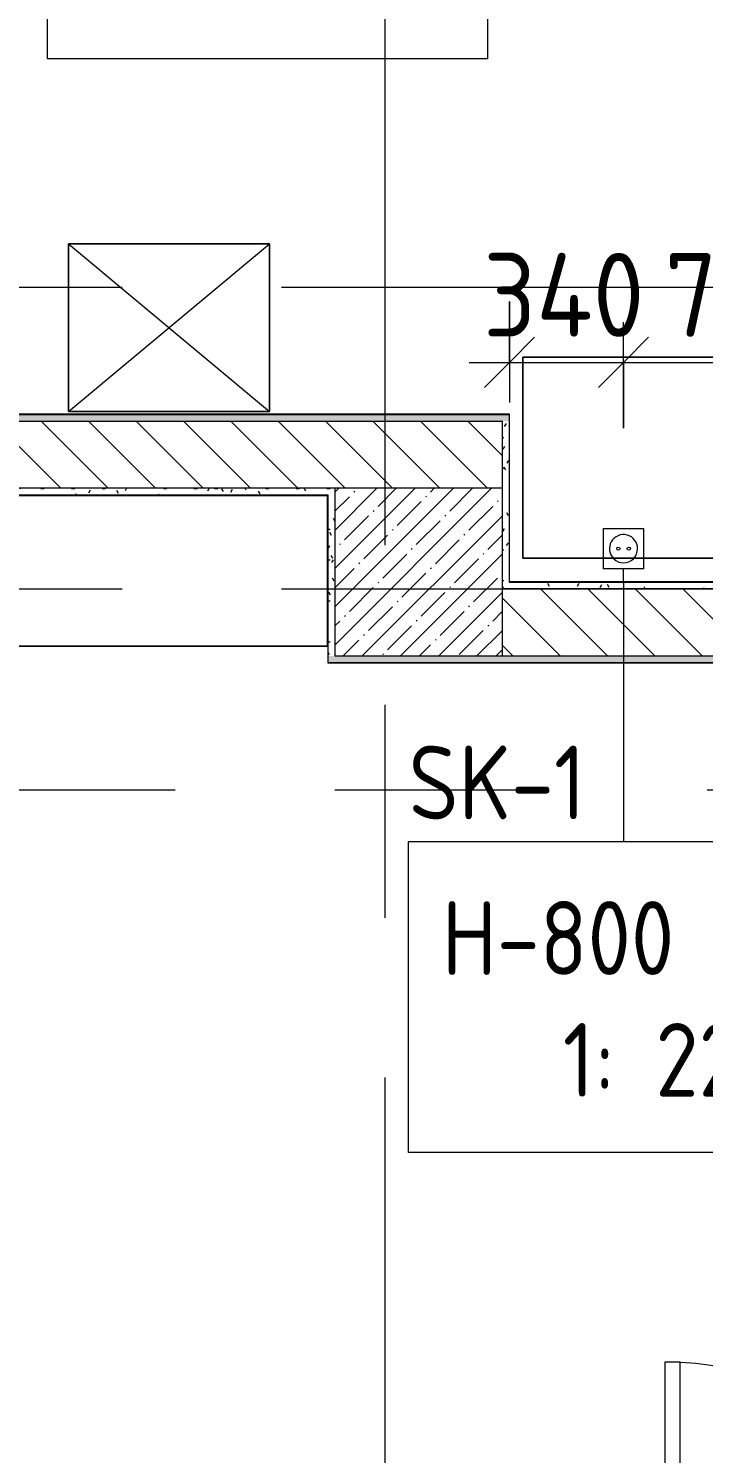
# Model space of a CAD drawing. Header units: millimetres. Extents: x -4185 to 186529, y -8553 to 29097.
# Drawn here: x 2646 to 4660, y 8520 to 12772 of the extents above; entities that cross this region are included whole.
import ezdxf

# ---------------------------------------------------------------- set-up
doc = ezdxf.new("R2010")
doc.units = ezdxf.units.MM
doc.linetypes.add('Осевая', pattern=[3175, 635, -476.25, 1587.5, -476.25])
for name, color, linetype, lineweight in [('A-ANNO-DIMS', 7, 'Continuous', 9), ('A-ANNO-DIMS-100', 7, 'Continuous', 9), ('A-DETL-GENF', 7, 'Continuous', 9), ('A-DOOR', 7, 'Continuous', 9), ('A-WALL', 7, 'Continuous', 9), ('E-ELEC-FIXT-IDEN', 7, 'Continuous', 9), ('I-WALL', 7, 'Continuous', 9), ('S-COLS', 7, 'Continuous', 9), ('Оси-2', 7, 'Осевая', 9), ('Электрические приборы', 7, 'Continuous', 9)]:
    doc.layers.add(name, color=color, linetype=linetype, lineweight=lineweight)
for name, color, linetype, lineweight, true_color in [('A-WALL-1', 7, 'Continuous', 9, 0x3c3c3c), ('A-WALL-FNSH-1', 7, 'Continuous', 9, 0x3c3c3c), ('I-FURN-1', 7, 'Continuous', 9, 0xf0f0f0), ('Оси розеток', 7, 'Continuous', 9, 0xff1e23)]:
    doc.layers.add(name, color=color, linetype=linetype, lineweight=lineweight, true_color=true_color)
doc.styles.add('GOST Common', font='GOST_Common.ttf', dxfattribs={"width": 0.9, "height": 220})
doc.styles.add('ISOCPEUR', font='isocpeur.ttf', dxfattribs={"width": 0.9, "height": 250})
doc.dimstyles.new('ISO-2_5_0_9К_БОЛЬШОЙ', dxfattribs={"dimscale": 304.8, "dimtxt": 248.995294, "dimasz": 0.492126, "dimexe": 0.393701, "dimexo": 0.984252, "dimgap": 0, "dimtad": 1, "dimdec": 0, "dimrnd": 10, "dimzin": 0, "dimdsep": 46, "dimtxsty": 'ISOCPEUR', "dimblk1": 'OBLIQUE', "dimblk2": 'OBLIQUE', "dimsah": 1, "dimcen": 0.09, "dimdle": 0.393701, "dimazin": 0, "dimtfac": 1, "dimtdec": 4, "dimtix": 1, "dimtmove": 0, "dimatfit": 3, "dimfxl": 1, "dimtvp": 1, "dimtolj": 1, "dimtzin": 0, "dimarcsym": 2})
pattern_1 = [(135, (0, 0), (-70.7107, -70.7107), [])]
pattern_2 = [(0, (0, 0), (121.92, 30.48), [10.058, -81.382, 10.058, -81.382, -487.68]), (0, (0, 0), (121.92, 30.48), [-182.88, 10.058, -172.822, 10.058, -81.382, -213.36]), (0, (0, 0), (121.92, 30.48), [-457.2, 10.058, -50.902, 10.058, -142.342]), (120, (45.72, 15.24), (-87.356454, 90.34582), [10.058, -81.382, 10.058, -81.382, -487.68]), (120, (45.72, 15.24), (-87.356454, 90.34582), [-182.88, 10.058, -172.822, 10.058, -81.382, -213.36]), (120, (45.72, 15.24), (-87.356454, 90.34582), [-457.2, 10.058, -50.902, 10.058, -142.342]), (240, (60.96, 76.2), (-34.563546, -120.82582), [10.058, -81.382, 10.058, -81.382, -487.68]), (240, (60.96, 76.2), (-34.563546, -120.82582), [-182.88, 10.058, -172.822, 10.058, -81.382, -213.36]), (240, (60.96, 76.2), (-34.563546, -120.82582), [-457.2, 10.058, -50.902, 10.058, -142.342])]

# ---------------------------------------------------------------- blocks, each defined once
blk = doc.blocks.new('BSC_Колонна _Прямоугольная - 500х500-V60-План размещения напольных электротехнических лючков и розеток 1 этажа в осях 1-12')
at = {"layer": 'S-COLS'}
h = blk.add_hatch(dxfattribs=at)
h.set_pattern_fill('FP_68', color=256, style=0, pattern_type=2)
h.set_pattern_definition([(45, (-3810, -11150), (-57.0246, 57.0246), []), (45, (-3752.975, -11150), (-57.0246, 57.0246), [100.806, -20.161, 3.353, -16.808])])
h.paths.add_polyline_path([(250, -250), (250, 250), (-250, 250), (-250, -250), (-188.7, -250)])
for p, q in [((250, 250), (-250, 250)), ((-250, 250), (-250, -250)), ((250, -250), (250, 250)), ((-250, -250), (250, -250))]:
    blk.add_line(p, q, dxfattribs=at)
blk = doc.blocks.new('Дверь_Витражная_остекление_ - ДВН_CОШ в витраже В-6-31924853-План размещения напольных электротехнических лючков и розеток 1 этажа в осях 1-12')
at = {"layer": 'A-DETL-GENF'}
for p, q in [((-900, 60), (-855, 60)), ((-855, 60), (-855, -10)), ((900, 60), (855, 60)), ((855, 60), (855, -10)), ((-910, -17), (-910, -930)), ((-865, -10), (-900, -10)), ((-855, -10), (-900, -10)), ((-865, -930), (-865, -10)), ((855, -10), (900, -10)), ((865, -10), (865, -910)), ((900, -10), (865, -10)), ((910, -910), (910, -17)), ((-910, -930), (-865, -930)), ((865, -910), (910, -910))]:
    blk.add_line(p, q, dxfattribs=at)
at = {"layer": 'A-DOOR'}
for p, q in [((-910, -930), (-910, -17)), ((910, -910), (910, -17))]:
    blk.add_line(p, q, dxfattribs=at)
for centre, radius, start, end in [((-910, -10), 920, 270, 0), ((910, -10), 900, 180, 270)]:
    blk.add_arc(centre, radius, start, end, dxfattribs=at)
blk = doc.blocks.new('Шкаф параметрический - 1_151-25531042-План размещения напольных электротехнических лючков и розеток 1 этажа в осях 1-12')
at = {"layer": 'I-FURN-1'}
for p, q in [((0, 0), (600, 500)), ((0, 500), (600, 0)), ((600, 500), (0, 500)), ((0, 500), (0, 0)), ((0, 0), (0, 500)), ((0, 500), (600, 500)), ((600, 0), (600, 500)), ((600, 500), (600, 0)), ((0, 0), (600, 0)), ((600, 0), (0, 0))]:
    blk.add_line(p, q, dxfattribs=at)
blk = doc.blocks.new('Холодильник встроенный 1180 мм - 3_9-25480617-План размещения напольных электротехнических лючков и розеток 1 этажа в осях 1-12')
at = {"layer": 'I-FURN-1'}
for p, q in [((305.1, 329.9), (-294.9, 329.9)), ((-294.9, 329.9), (-294.9, -270.1)), ((-294.9, -270.1), (-294.9, 329.9)), ((-294.9, 329.9), (305.1, 329.9)), ((305.1, -270.1), (305.1, 329.9)), ((305.1, 329.9), (305.1, -270.1)), ((-294.9, -270.1), (305.1, -270.1)), ((305.1, -270.1), (-294.9, -270.1))]:
    blk.add_line(p, q, dxfattribs=at)
blk = doc.blocks.new('Блок Розеток и Выключателей - Блок Розеток и Выключателей_SK1-V125-План размещения напольных электротехнических лючков и розеток 1 этажа в осях 1-12')
at = {"layer": 'A-DETL-GENF'}
for p, q in [((-60, -40), (60, -40)), ((-60, -71.2), (-60, -40)), ((60, -40), (60, -71.2)), ((-60, -160), (-60, -71.2)), ((60, -71.2), (60, -160)), ((60, -160), (-60, -160))]:
    blk.add_line(p, q, dxfattribs=at)
for centre in [(-15.6, -100), (15.6, -100)]:
    blk.add_circle(centre, 4.8, dxfattribs=at)
for start, end in [(180, 45.6189), (134.3811, 180), (45.6189, 134.3811)]:
    blk.add_arc((0, -100), 42, start, end, dxfattribs=at)
at = {"layer": 'Оси розеток'}
blk.add_line((0, 0), (0, -40), dxfattribs=at)
blk = doc.blocks.new('DIMBLOCK45-План размещения напольных электротехнических лючков и розеток 1 этажа в осях 1-12')
at = {"layer": 'A-ANNO-DIMS-100'}
for p, q in [((4081, 11957.1), (4081, 11655.7)), ((4081, 11775.7), (4081, 11957.1)), ((4421.3, 11580), (4421.3, 11895.7)), ((3961, 11775.7), (4421.3, 11775.7)), ((4421.3, 11775.7), (4421.3, 11580))]:
    blk.add_line(p, q, dxfattribs=at)
at = {"layer": 'A-ANNO-DIMS-100', "lineweight": 20}
for p, q in [((4081, 11775.7), (4156, 11850.7)), ((4421.3, 11775.7), (4496.3, 11850.7)), ((4081, 11775.7), (4006, 11700.7)), ((4421.3, 11775.7), (4346.3, 11700.7))]:
    blk.add_line(p, q, dxfattribs=at)
at = {"layer": 'A-ANNO-DIMS-100', "color": 0, "insert": (4002.2, 12102.3), "char_height": 250, "width": 597.589, "attachment_point": 1, "line_spacing_factor": 1.149209, "style": 'ISOCPEUR'}
blk.add_mtext('340', dxfattribs=at)
blk = doc.blocks.new('_Oblique')
at = {"color": 0, "linetype": 'ByBlock', "lineweight": -2}
blk.add_line((-0.5, -0.5), (0.5, 0.5), dxfattribs=at)
blk = doc.blocks.new('DIMBLOCK46-План размещения напольных электротехнических лючков и розеток 1 этажа в осях 1-12')
at = {"layer": 'A-ANNO-DIMS-100'}
for p, q in [((4421.3, 11580), (4421.3, 11895.7)), ((5141, 11580), (5141, 11895.7)), ((4421.3, 11775.7), (5261, 11775.7)), ((4421.3, 11775.7), (4421.3, 11580)), ((5141, 11775.7), (5141, 11580))]:
    blk.add_line(p, q, dxfattribs=at)
at = {"layer": 'A-ANNO-DIMS-100', "lineweight": 20}
for p, q in [((4421.3, 11775.7), (4496.3, 11850.7)), ((5141, 11775.7), (5216, 11850.7)), ((4421.3, 11775.7), (4346.3, 11700.7)), ((5141, 11775.7), (5066, 11700.7))]:
    blk.add_line(p, q, dxfattribs=at)
at = {"layer": 'A-ANNO-DIMS-100', "color": 0, "insert": (4544.1, 12102.3), "char_height": 250, "width": 568.858, "attachment_point": 1, "line_spacing_factor": 1.149209, "style": 'ISOCPEUR'}
blk.add_mtext('720', dxfattribs=at)

msp = doc.modelspace()

# ---------------------------------------------------------------- hatches: boundary and pattern name
at = {"layer": 'I-WALL'}
h = msp.add_hatch(dxfattribs=at)
h.set_pattern_fill('FP_84', color=256, style=0, pattern_type=2)
h.set_pattern_definition(pattern_2)
h.paths.add_polyline_path([(4080, 11600), (4080, 11620), (110, 11620), (110, 11600), (4060, 11600)])
h = msp.add_hatch(dxfattribs=at)
h.set_pattern_fill('FP_18', color=256, style=0, pattern_type=2)
h.set_pattern_definition(pattern_1)
h.paths.add_polyline_path([(1810, 11400), (4060, 11400), (4060, 11600), (1810, 11600), (1810, 11539)])
h = msp.add_hatch(dxfattribs=at)
h.set_pattern_fill('FP_84', color=256, style=0, pattern_type=2)
h.set_pattern_definition(pattern_2)
h.paths.add_polyline_path([(4080, 11120), (4080, 11600), (4060, 11600), (4060, 11120)])
h = msp.add_hatch(dxfattribs=at)
h.set_pattern_fill('FP_84', color=256, style=0, pattern_type=2)
h.set_pattern_definition(pattern_2)
h.paths.add_polyline_path([(2612.5, 11380), (3540, 11380), (3540, 11400), (1810, 11400), (1810, 11380), (2276.3, 11380)])
h = msp.add_hatch(dxfattribs=at)
h.set_pattern_fill('FP_84', color=256, style=0, pattern_type=2)
h.set_pattern_definition(pattern_2)
h.paths.add_polyline_path([(3560, 10900), (3560, 11400), (3540, 11400), (3540, 10900)])
h = msp.add_hatch(dxfattribs=at)
h.set_pattern_fill('FP_84', color=256, style=0, pattern_type=2)
h.set_pattern_definition(pattern_2)
h.paths.add_polyline_path([(4720.5, 11100), (6240, 11100), (6239, 11120), (4060, 11120), (4060, 11100), (4120.5, 11100)])
h = msp.add_hatch(dxfattribs=at)
h.set_pattern_fill('FP_18', color=256, style=0, pattern_type=2)
h.set_pattern_definition(pattern_1)
h.paths.add_polyline_path([(6260, 10900), (6260, 11100), (4060, 11100), (4060, 10900)])
h = msp.add_hatch(dxfattribs=at)
h.set_pattern_fill('FP_84', color=256, style=0, pattern_type=2)
h.set_pattern_definition(pattern_2)
h.paths.add_polyline_path([(6760, 10880), (6780, 10880), (6780, 10900), (3540, 10900), (3540, 10880), (6311.2, 10880)])

# ---------------------------------------------------------------- linework, layer by layer
at = {"layer": 'A-WALL'}
for p, q in [((90, 11600), (4060, 11600)), ((4060, 11400), (4060, 11600)), ((4080, 11600), (4080, 11120)), ((3560, 11400), (1810, 11400)), ((3539, 11380), (1830, 11380)), ((3540, 10900), (3540, 11380)), ((4080, 11120), (6240, 11120))]:
    msp.add_line(p, q, dxfattribs=at)
at = {"layer": 'A-WALL-1'}
for p, q in [((6260, 11100), (4060, 11100)), ((4060, 10900), (6260, 10900)), ((3540, 10880), (6780, 10880))]:
    msp.add_line(p, q, dxfattribs=at)
at = {"layer": 'A-WALL-FNSH-1'}
for p, q in [((4081, 11621), (131, 11621)), ((131, 11620), (4080, 11620)), ((4080, 11620), (4080, 11600)), ((4081, 11121), (4081, 11621)), ((1830, 11379), (3540, 11379)), ((3539, 11380), (3539, 10879)), ((3540, 11380), (3539, 11380)), ((6240, 11121), (4081, 11121)), ((3540, 10880), (3540, 10900)), ((3539, 10879), (6781, 10879))]:
    msp.add_line(p, q, dxfattribs=at)
at = {"layer": 'E-ELEC-FIXT-IDEN'}
msp.add_line((4421.3, 11120), (4421.3, 10345.8), dxfattribs=at)
at = {"layer": 'E-ELEC-FIXT-IDEN', "flags": 128}
for points in [[(2702, 13973), (4015.3, 13973), (4015.3, 12682), (2702, 12682)], [(3779.5, 10345.8), (5063.1, 10345.8), (5063.1, 9417.8), (3779.5, 9417.8)]]:
    msp.add_lwpolyline(points, close=True, dxfattribs=at)
at = {"layer": 'I-FURN-1'}
for p, q in [((3537.7, 11378.6), (1837.7, 11378.6)), ((1837.7, 11378.6), (3537.7, 11378.6)), ((3537.7, 10928.6), (3537.7, 11378.6)), ((3537.7, 11378.6), (3537.7, 10928.6)), ((1837.7, 10928.6), (3537.7, 10928.6)), ((3537.7, 10928.6), (1837.7, 10928.6))]:
    msp.add_line(p, q, dxfattribs=at)
at = {"layer": 'Оси-2'}
for p, q in [((3710, 593.7), (3710, 24898.1)), ((-885.2, 12000), (35457, 12000)), ((-885.2, 11100), (36057, 11100)), ((384.8, 10500), (36057, 10500))]:
    msp.add_line(p, q, dxfattribs=at)

# ---------------------------------------------------------------- block references
at = {"layer": 'A-DOOR', "rotation": 180}
msp.add_blockref('Дверь_Витражная_остекление_ - ДВН_CОШ в витраже В-6-31924853-План размещения напольных электротехнических лючков и розеток 1 этажа в осях 1-12', (5455, 7883), dxfattribs=at)
at = {"layer": 'I-FURN-1'}
for name, p in [('Шкаф параметрический - 1_151-25531042-План размещения напольных электротехнических лючков и розеток 1 этажа в осях 1-12', (2765.3, 11629.6)), ('Холодильник встроенный 1180 мм - 3_9-25480617-План размещения напольных электротехнических лючков и розеток 1 этажа в осях 1-12', (4415.4, 11461.4))]:
    msp.add_blockref(name, p, dxfattribs=at)
at = {"layer": 'S-COLS'}
msp.add_blockref('BSC_Колонна _Прямоугольная - 500х500-V60-План размещения напольных электротехнических лючков и розеток 1 этажа в осях 1-12', (3810, 11150), dxfattribs=at)
at = {"layer": 'Электрические приборы', "rotation": 180}
msp.add_blockref('Блок Розеток и Выключателей - Блок Розеток и Выключателей_SK1-V125-План размещения напольных электротехнических лючков и розеток 1 этажа в осях 1-12', (4421.3, 11120), dxfattribs=at)

# ---------------------------------------------------------------- texts
at = {"layer": 'E-ELEC-FIXT-IDEN', "char_height": 220, "attachment_point": 1, "style": 'GOST Common'}
for s, insert, width in [('SK-1', (3780, 10632.2), 656.582), ('H-800 ', (3879.5, 10168.2), 930.759), ('   1: 220 V', (3879.5, 9804.4), 1291.519)]:
    msp.add_mtext(s, dxfattribs=dict(at, insert=insert, width=width))

# ---------------------------------------------------------------- dimensions: what is measured, and where the dimension line sits
at = {"layer": 'A-ANNO-DIMS'}
for base, p1, p2, override, picture, middle in [((4421.3, 11775.7), (4081, 11657.1), (4421.3, 11280), {"dimpost": '<>', "dimfxl": 507.949747}, 'DIMBLOCK45-План размещения напольных электротехнических лючков и розеток 1 этажа в осях 1-12', (4251.2, 11900.7)), ((5141, 11775.7), (4421.3, 11280), (5141, 11280), {"dimpost": '<>', "dimfxl": 719.6875}, 'DIMBLOCK46-План размещения напольных электротехнических лючков и розеток 1 этажа в осях 1-12', (4781.1, 11900.7))]:
    dim = msp.add_linear_dim(base=base, p1=p1, p2=p2, dimstyle='ISO-2_5_0_9К_БОЛЬШОЙ', override=override, dxfattribs=at)
    dim.commit()
    dim.dimension.update_dxf_attribs({"geometry": picture, "text_midpoint": middle})

doc.saveas('drawing.dxf')
